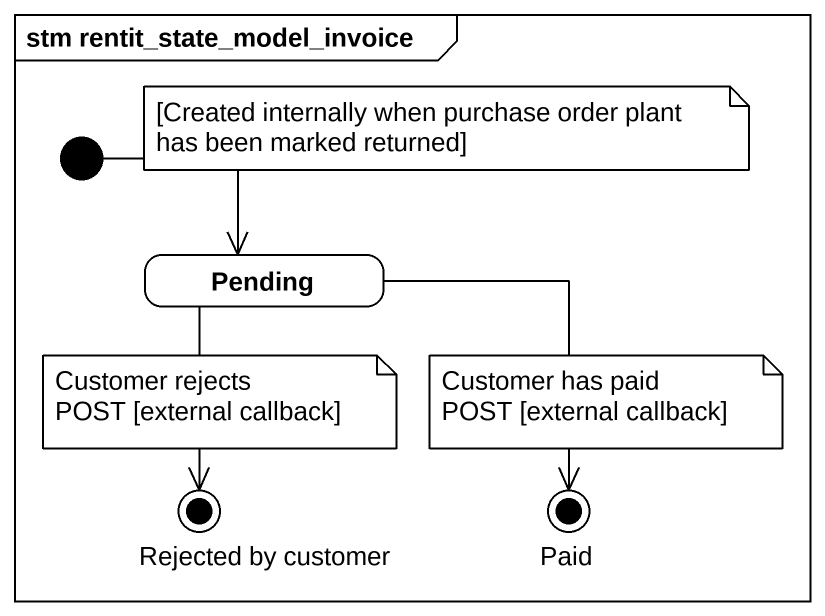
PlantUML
@startuml
mainframe stm rentit_state_model_invoice
hide empty description
state Pending
state "Rejected by customer" as Rejected_by_customer <<end>>
state Paid <<end>>
[*] --> Pending
Pending --> Rejected_by_customer
Pending --> Paid
note as N1
  [Created internally when purchase order plant has been marked returned]
end note
note as N2
  Customer rejects
  POST [external callback]
end note
note as N3
  Customer has paid
  POST [external callback]
end note
@enduml
